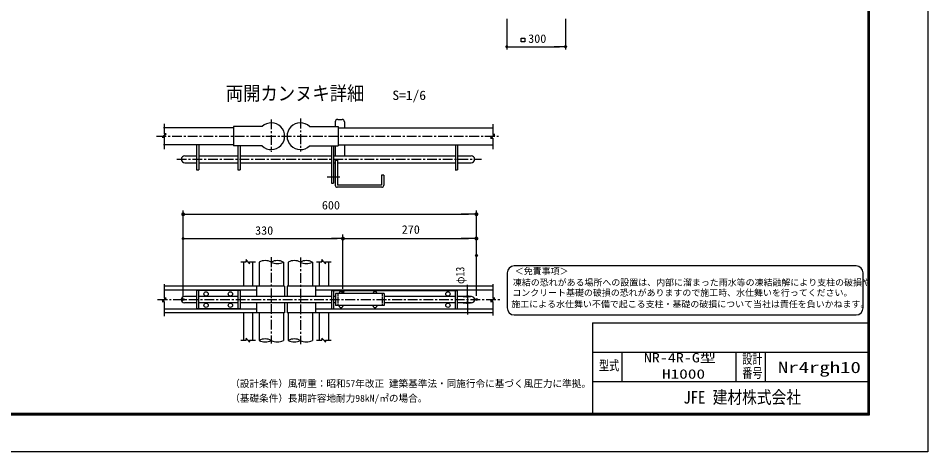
# Model space of a CAD drawing. Units: millimetres, scale not verified, with parts at other scales. Extents: x -4455 to 4455, y -3150 to 3150.
# Drawn here: x -198 to 4455, y -3150 to -933 of the extents above; entities that cross this region are included whole.
import ezdxf
from ezdxf.enums import TextEntityAlignment as Align

# ---------------------------------------------------------------- set-up
doc = ezdxf.new("R2010")
doc.units = ezdxf.units.MM
doc.header["$LTSCALE"] = 20
doc.header["$PDMODE"] = 32
doc.header["$PDSIZE"] = 10
doc.linetypes.add('USER2', pattern=[0.375, 0.25, -0.125])
doc.linetypes.add('USER5', pattern=[4, 2.5, -0.5, 0.5, -0.5])
for name, color, linetype, lineweight in [('0-5_5寸法', 1, 'Continuous', 25), ('0-6_SUNPOU', 1, 'Continuous', 25), ('0-8_1', 7, 'Continuous', 25), ('0-A_0', 4, 'Continuous', 25), ('0-B_KOUZOU', 1, 'USER5', 25), ('0-F_D-TTL-TXT', 2, 'Continuous', 25)]:
    doc.layers.add(name, color=color, linetype=linetype, lineweight=lineweight)
for name, color, linetype in [('0-7_DEFPOINTS', 7, 'Continuous'), ('0-C_7詳細', 7, 'Continuous'), ('0-E_WAKU', 7, 'Continuous')]:
    doc.layers.add(name, color=color, linetype=linetype)
doc.styles.add('ＭＳ ゴシック', font='')
doc.styles.get('ＭＳ ゴシック').set_extended_font_data('MS Gothic')

# ---------------------------------------------------------------- blocks, each defined once
blk = doc.blocks.new('M1')
at = {"layer": '0-6_SUNPOU'}
blk.add_line((-5, 0), (-38.58, 0), dxfattribs=at)
for points in [[(0, 0), (-5, 0), (-4.96, 0.63)], [(0, 0), (-4.96, -0.63), (-5, 0)], [(0, 0), (-4.96, 0.63), (-4.84, 1.24)], [(0, 0), (-4.84, -1.24), (-4.96, -0.63)], [(0, 0), (-4.84, 1.24), (-4.65, 1.84)], [(0, 0), (-4.65, -1.84), (-4.84, -1.24)], [(0, 0), (-4.65, 1.84), (-4.38, 2.41)], [(0, 0), (-4.38, -2.41), (-4.65, -1.84)], [(0, 0), (-4.38, 2.41), (-4.05, 2.94)], [(0, 0), (-4.05, -2.94), (-4.38, -2.41)], [(0, 0), (-4.05, 2.94), (-3.64, 3.42)], [(0, 0), (-3.64, -3.42), (-4.05, -2.94)], [(0, 0), (-3.64, 3.42), (-3.19, 3.85)], [(0, 0), (-3.19, -3.85), (-3.64, -3.42)], [(0, 0), (-3.19, 3.85), (-2.68, 4.22)], [(0, 0), (-2.68, -4.22), (-3.19, -3.85)], [(0, 0), (-2.68, 4.22), (-2.13, 4.52)], [(0, 0), (-2.13, -4.52), (-2.68, -4.22)], [(0, 0), (-2.13, 4.52), (-1.55, 4.76)], [(0, 0), (-1.55, -4.76), (-2.13, -4.52)], [(0, 0), (-1.55, 4.76), (-0.94, 4.91)], [(0, 0), (-0.94, -4.91), (-1.55, -4.76)], [(0, 0), (-0.94, 4.91), (-0.31, 4.99)], [(0, 0), (-0.31, -4.99), (-0.94, -4.91)], [(0, 0), (-0.31, 4.99), (0.31, 4.99)], [(0, 0), (0.31, -4.99), (-0.31, -4.99)], [(0, 0), (0.31, 4.99), (0.94, 4.91)], [(0, 0), (0.94, 4.91), (1.55, 4.76)], [(0, 0), (1.55, 4.76), (2.13, 4.52)], [(0, 0), (2.13, 4.52), (2.68, 4.22)], [(0, 0), (2.68, 4.22), (3.19, 3.85)], [(0, 0), (3.19, 3.85), (3.64, 3.42)], [(0, 0), (3.64, 3.42), (4.05, 2.94)], [(0, 0), (4.05, 2.94), (4.38, 2.41)], [(0, 0), (4.38, 2.41), (4.65, 1.84)], [(0, 0), (4.65, 1.84), (4.84, 1.24)], [(0, 0), (4.84, 1.24), (4.96, 0.63)], [(0, 0), (4.96, 0.63), (5, 0)], [(0, 0), (0.94, -4.91), (0.31, -4.99)], [(0, 0), (1.55, -4.76), (0.94, -4.91)], [(0, 0), (2.13, -4.52), (1.55, -4.76)], [(0, 0), (2.68, -4.22), (2.13, -4.52)], [(0, 0), (3.19, -3.85), (2.68, -4.22)], [(0, 0), (3.64, -3.42), (3.19, -3.85)], [(0, 0), (4.05, -2.94), (3.64, -3.42)], [(0, 0), (4.38, -2.41), (4.05, -2.94)], [(0, 0), (4.65, -1.84), (4.38, -2.41)], [(0, 0), (4.84, -1.24), (4.65, -1.84)], [(0, 0), (4.96, -0.63), (4.84, -1.24)], [(0, 0), (5, 0), (4.96, -0.63)]]:
    blk.add_solid(points, dxfattribs=at)

msp = doc.modelspace()

# ---------------------------------------------------------------- linework, layer by layer
at = {"layer": '0-5_5寸法'}
for p, q in [((2301.32, -936.72), (2301.32, -1093.55)), ((2601.32, -936.72), (2601.32, -1093.55)), ((2331.32, -1078.55), (2571.32, -1078.55))]:
    msp.add_line(p, q, dxfattribs=at)
at = {"layer": '0-5_5寸法', "color": 3}
msp.add_lwpolyline([(2375.28, -1035.47), (2393.5, -1035.47), (2393.5, -1054.37), (2375.28, -1054.37)], close=True, dxfattribs=at)
at = {"layer": '0-7_DEFPOINTS'}
for p in [(2601.32, -1078.55), (2146.01, -1935.47), (1463.06, -2059.64), (2146.01, -2059.64), (2146.01, -2146.87), (646.01, -2371.79), (1463.06, -2331.43), (2146.01, -2371.79)]:
    msp.add_point(p, dxfattribs=at)
at = {"layer": '0-8_1'}
for p, q in [((1050.06, -1486.66), (903.23, -1486.66)), ((903.23, -1486.66), (903.23, -1586)), ((1292.82, -1486.66), (1439.65, -1486.66)), ((1424.09, -1463.07), (1424.09, -1486.66)), ((1436.51, -1450.65), (1458.86, -1450.65)), ((1439.65, -1486.66), (1439.65, -1586)), ((1471.28, -1463.07), (1471.28, -1492.87)), ((903.22, -1492.87), (545.02, -1492.87)), ((1439.65, -1492.87), (2228.62, -1492.87)), ((903.22, -1579.79), (545.02, -1579.79)), ((713.87, -1579.79), (713.87, -1707.69)), ((726.28, -1579.79), (726.28, -1707.69)), ((1439.65, -1579.79), (2228.62, -1579.79)), ((1471.28, -1579.79), (1471.28, -1636.91)), ((2038.78, -1579.79), (2038.78, -1707.69)), ((2049.96, -1579.79), (2049.96, -1707.69)), ((1050.06, -1586), (903.23, -1586)), ((924.96, -1586), (924.96, -1707.69)), ((937.38, -1586), (937.38, -1707.69)), ((1292.82, -1586), (1439.65, -1586)), ((1404.23, -1586), (1404.23, -1775.98)), ((1415.4, -1586), (1415.4, -1775.98)), ((1424.09, -1586), (1424.09, -1636.91)), ((654.26, -1636.91), (713.87, -1636.91)), ((654.26, -1671.68), (713.87, -1671.68)), ((726.28, -1636.91), (924.96, -1636.91)), ((726.28, -1671.68), (924.96, -1671.68)), ((937.38, -1636.91), (1404.23, -1636.91)), ((937.38, -1671.68), (1404.23, -1671.68)), ((1415.4, -1636.91), (2038.78, -1636.91)), ((1415.4, -1671.68), (1424.09, -1671.68)), ((1424.09, -1659.26), (1424.09, -1787.45)), ((1424.09, -1659.26), (1435.27, -1659.26)), ((1435.27, -1659.26), (1435.27, -1784.96)), ((1435.27, -1671.68), (2038.78, -1671.68)), ((2049.96, -1636.91), (2119.49, -1636.91)), ((2049.96, -1671.68), (2119.49, -1671.68)), ((713.86, -1707.69), (726.28, -1707.69)), ((924.96, -1707.69), (937.38, -1707.69)), ((2037.54, -1707.69), (2049.96, -1707.69)), ((1447.17, -1745.23), (1383.38, -1745.23)), ((1672.44, -1735.3), (1661.26, -1735.3)), ((1661.26, -1735.3), (1661.26, -1784.96)), ((1672.44, -1735.3), (1672.44, -1787.45)), ((1404.23, -1775.98), (1415.4, -1775.98)), ((1662.5, -1797.38), (1434.03, -1797.38)), ((1660.02, -1786.21), (1436.51, -1786.21)), ((954.11, -2180.15), (954.11, -2303.49)), ((1001.3, -2180.15), (1001.3, -2303.49)), ((1034.83, -2180.15), (1034.83, -2303.49)), ((1159, -2180.15), (1159, -2303.49)), ((1183.83, -2180.15), (1183.83, -2303.49)), ((1308.01, -2180.15), (1308.01, -2303.49)), ((1341.53, -2180.15), (1341.53, -2303.49)), ((1388.72, -2180.15), (1388.72, -2303.49)), ((1004.9, -2303.49), (548.37, -2303.49)), ((1020.42, -2323.36), (548.37, -2323.36)), ((937.23, -2324.6), (713.72, -2324.6)), ((713.72, -2324.6), (713.72, -2418.97)), ((724.89, -2324.6), (724.89, -2418.97)), ((926.05, -2324.6), (926.05, -2418.97)), ((937.23, -2324.6), (937.23, -2418.97)), ((1164.71, -2303.49), (1004.9, -2303.49)), ((1020.42, -2303.49), (1020.42, -2355.64)), ((1164.71, -2303.49), (1164.71, -2355.64)), ((1337.68, -2303.49), (1178.12, -2303.49)), ((1178.12, -2303.49), (1178.12, -2355.64)), ((1322.41, -2303.49), (1322.41, -2355.64)), ((2229.21, -2323.36), (1322.41, -2323.36)), ((2229.21, -2303.49), (1337.68, -2303.49)), ((1404.11, -2324.6), (2049.81, -2324.6)), ((1404.11, -2324.6), (1404.11, -2418.97)), ((1415.29, -2324.6), (1415.29, -2418.97)), ((2038.63, -2418.97), (2038.63, -2324.6)), ((2049.81, -2418.97), (2049.81, -2324.6)), ((713.72, -2355.64), (652.87, -2355.64)), ((924.81, -2355.64), (726.13, -2355.64)), ((1404.11, -2355.64), (937.23, -2355.64)), ((1425.97, -2355.64), (1415.29, -2355.64)), ((1674.31, -2340.74), (1425.97, -2340.74)), ((1425.97, -2340.74), (1425.97, -2402.83)), ((1674.31, -2340.74), (1674.31, -2402.83)), ((2038.63, -2355.64), (1674.31, -2355.64)), ((2120.59, -2355.64), (2049.81, -2355.64)), ((713.72, -2387.93), (652.87, -2387.93)), ((937.23, -2418.97), (713.72, -2418.97)), ((924.81, -2387.93), (726.13, -2387.93)), ((1404.11, -2387.93), (937.23, -2387.93)), ((1020.42, -2387.93), (1020.42, -2440.08)), ((1164.71, -2387.93), (1164.71, -2440.08)), ((1178.12, -2387.93), (1178.12, -2440.08)), ((1322.41, -2387.93), (1322.41, -2440.08)), ((1404.11, -2418.97), (2049.81, -2418.97)), ((1425.97, -2387.93), (1415.29, -2387.93)), ((1674.31, -2402.83), (1425.97, -2402.83)), ((2038.63, -2387.93), (1674.31, -2387.93)), ((2120.59, -2387.93), (2049.81, -2387.93)), ((1020.42, -2420.21), (548.37, -2420.21)), ((1004.9, -2440.08), (548.37, -2440.08)), ((954.11, -2440.08), (954.11, -2580.57)), ((1001.3, -2440.08), (1001.3, -2580.57)), ((1164.71, -2440.08), (1004.9, -2440.08)), ((1034.83, -2440.08), (1034.83, -2580.57)), ((1159, -2440.08), (1159, -2580.57)), ((1337.69, -2440.08), (1178.12, -2440.08)), ((1183.84, -2440.08), (1183.84, -2580.57)), ((1308.01, -2440.08), (1308.01, -2580.57)), ((2229.21, -2420.21), (1322.41, -2420.21)), ((2229.21, -2440.08), (1337.69, -2440.08)), ((1341.53, -2440.08), (1341.53, -2580.57)), ((1388.72, -2440.08), (1388.72, -2580.57))]:
    msp.add_line(p, q, dxfattribs=at)
at = {"layer": '0-8_1', "color": 1}
for p, q in [((646.01, -2351.79), (646.01, -1915.47)), ((686.01, -1935.47), (2106.01, -1935.47)), ((2146.01, -2126.87), (2146.01, -1915.47)), ((646.01, -2356.79), (646.01, -2044.64)), ((1463.06, -2311.43), (1463.06, -2039.64)), ((1463.06, -2316.43), (1463.06, -2044.64)), ((2146.01, -2351.79), (2146.01, -2039.64)), ((676.01, -2059.64), (1433.06, -2059.64)), ((1503.06, -2059.64), (2106.01, -2059.64))]:
    msp.add_line(p, q, dxfattribs=at)
at = {"layer": '0-8_1', "linetype": 'USER2'}
for p, q in [((1437.24, -2340.74), (1437.24, -2402.83)), ((1663.23, -2340.74), (1663.23, -2402.83))]:
    msp.add_line(p, q, dxfattribs=at)
at = {"layer": '0-8_1'}
for centre in [(763.39, -2342.61), (887.56, -2342.61), (2000.14, -2342.61), (763.39, -2400.97), (887.56, -2400.97), (2000.14, -2400.97)]:
    msp.add_circle(centre, 11.18, dxfattribs=at)
for centre, radius, start, end in [((1096.94, -1536.33), 68.3, 226.6586, 133.3418), ((1245.94, -1536.33), 68.3, 46.65789, 313.34109), ((1436.51, -1463.07), 12.42, 90, 180), ((1458.86, -1463.07), 12.42, 0, 90), ((654.26, -1654.29), 17.38, 90, 270), ((2119.49, -1654.29), 17.38, 270, 90), ((1434.03, -1787.45), 9.93, 180, 270), ((1436.51, -1784.96), 1.24, 180, 270), ((1660.02, -1784.96), 1.24, 270, 0), ((1662.5, -1787.45), 9.93, 270, 0), ((652.87, -2371.79), 16.14, 90, 270), ((1453.78, -2342.61), 11.18, 9.59328, 170.40672), ((1627.62, -2342.61), 11.18, 9.59328, 170.40672), ((2120.59, -2371.79), 16.14, 270, 90), ((1453.78, -2400.97), 11.18, 189.59328, 350.40672), ((1627.62, -2400.97), 11.18, 189.59328, 350.40672)]:
    msp.add_arc(centre, radius, start, end, dxfattribs=at)
at = {"layer": '0-8_1', "color": 4}
for centre, start, end in [((1065.87, -2239.57), 62.41797, 117.58219), ((1127.81, -2239.57), 62.41797, 117.58219), ((1127.81, -2120.72), 242.41784, 297.58207), ((1214.91, -2239.57), 62.41797, 117.58219), ((1276.21, -2239.57), 62.41797, 117.58219), ((1276.21, -2120.72), 242.41784, 297.58207), ((1065.87, -2639.99), 62.41797, 117.58219), ((1065.87, -2521.14), 242.41784, 297.58207), ((1127.81, -2521.14), 242.41784, 297.58207), ((1214.91, -2639.99), 62.41797, 117.58219), ((1214.91, -2521.14), 242.41784, 297.58207), ((1276.21, -2521.14), 242.41784, 297.58207)]:
    msp.add_arc(centre, 67.05, start, end, dxfattribs=at)
at = {"layer": '0-A_0'}
for p, q in [((548.37, -1472.66), (548.37, -1523.53)), ((2229.21, -1474.68), (2229.21, -1527.51)), ((548.37, -1532.57), (537.98, -1541.62)), ((558.77, -1523.53), (548.37, -1523.53)), ((548.37, -1532.57), (558.77, -1523.53)), ((548.37, -1523.53), (552.33, -1523.53)), ((548.37, -1541.62), (548.37, -1602.14)), ((2229.21, -1536.55), (2218.81, -1545.59)), ((2218.81, -1545.59), (2229.21, -1545.59)), ((2229.21, -1545.59), (2225.25, -1545.59)), ((2229.21, -1545.59), (2229.21, -1602.14)), ((940.51, -2178.01), (967.73, -2178.01)), ((967.73, -2167.61), (967.73, -2178.01)), ((976.77, -2178.01), (967.73, -2167.61)), ((967.73, -2178.01), (967.73, -2174.05)), ((976.77, -2178.01), (985.81, -2188.41)), ((985.81, -2178.01), (1015.81, -2178.01)), ((1328.62, -2178.01), (1355.83, -2178.01)), ((1364.88, -2178.01), (1373.92, -2188.41)), ((1373.92, -2178.01), (1373.92, -2181.97)), ((548.37, -2293.76), (548.37, -2364.2)), ((2229.21, -2293.76), (2229.21, -2364.2)), ((548.37, -2364.2), (552.33, -2364.2)), ((2239.6, -2364.2), (2229.21, -2364.2)), ((2229.21, -2373.24), (2239.6, -2364.2)), ((2229.21, -2364.2), (2233.17, -2364.2)), ((548.37, -2373.24), (537.98, -2382.28)), ((537.98, -2382.28), (548.37, -2382.28)), ((548.37, -2382.28), (544.41, -2382.28)), ((548.37, -2382.28), (548.37, -2456.85)), ((2229.21, -2373.24), (2218.81, -2382.28)), ((2229.21, -2382.28), (2229.21, -2453.05)), ((940.51, -2579.7), (967.73, -2579.7)), ((967.73, -2579.7), (967.73, -2575.74)), ((976.77, -2579.7), (985.81, -2590.1)), ((985.81, -2579.7), (1015.81, -2579.7)), ((985.81, -2579.7), (985.81, -2583.66)), ((985.81, -2590.1), (985.81, -2579.7)), ((1328.62, -2579.7), (1355.83, -2579.7)), ((1364.88, -2579.7), (1373.92, -2590.1)), ((1373.92, -2579.7), (1403.91, -2579.7))]:
    msp.add_line(p, q, dxfattribs=at)
at = {"layer": '0-A_0', "color": 7}
for p, q in [((2739.71, -2490.06), (2739.71, -2955.06)), ((2739.71, -2490.06), (4147.32, -2490.06)), ((2739.71, -2640.06), (4147.32, -2640.06)), ((2889.71, -2640.06), (2889.71, -2790.06)), ((3472.32, -2640.06), (3472.32, -2790.06)), ((3622.32, -2640.06), (3622.32, -2790.06)), ((2739.71, -2790.06), (4147.32, -2790.06))]:
    msp.add_line(p, q, dxfattribs=at)
at = {"layer": '0-A_0', "color": 3}
msp.add_lwpolyline([(-4455.18, 3149.94), (4454.82, 3149.94), (4454.82, -3150.06), (-4455.18, -3150.06)], close=True, dxfattribs=at)
at = {"layer": '0-A_0', "color": 7}
for points in [[(-4155.18, 2962.44), (4154.82, 2962.44), (4154.82, -2962.56), (-4155.18, -2962.56)], [(-4153.3, 2960.57), (4152.95, 2960.57), (4152.95, -2960.68), (-4153.3, -2960.68)], [(-4151.43, 2958.69), (4151.07, 2958.69), (4151.07, -2958.81), (-4151.43, -2958.81)], [(-4149.55, 2956.82), (4149.2, 2956.82), (4149.2, -2956.93), (-4149.55, -2956.93)], [(-4147.68, 2954.94), (4147.32, 2954.94), (4147.32, -2955.06), (-4147.68, -2955.06)]]:
    msp.add_lwpolyline(points, close=True, dxfattribs=at)
at = {"layer": '0-A_0'}
for points in [[(2229.21, -1536.55), (2239.6, -1527.51), (2229.21, -1527.51), (2233.17, -1527.51)], [(537.98, -1541.62), (548.37, -1541.62), (544.41, -1541.62)], [(985.81, -2188.41), (985.81, -2178.01), (985.81, -2181.97)], [(1364.88, -2178.01), (1355.83, -2167.61), (1355.83, -2178.01), (1355.83, -2174.05)], [(1373.92, -2188.41), (1373.92, -2178.01), (1403.91, -2178.01)], [(548.37, -2373.24), (558.77, -2364.2), (548.37, -2364.2)], [(2218.81, -2382.28), (2229.21, -2382.28), (2225.25, -2382.28)], [(976.77, -2579.7), (967.73, -2569.3), (967.73, -2579.7)], [(1364.88, -2579.7), (1355.83, -2569.3), (1355.83, -2579.7), (1355.83, -2575.74)], [(1373.92, -2590.1), (1373.92, -2579.7), (1373.92, -2583.66)]]:
    msp.add_lwpolyline(points, dxfattribs=at)
at = {"layer": '0-B_KOUZOU'}
for p, q in [((1096.84, -1450.4), (1096.84, -1616.31)), ((1245.56, -1446.35), (1245.56, -1614.28)), ((509.82, -1536.38), (2269.66, -1536.38)), ((613.76, -1654.29), (2172.45, -1654.29)), ((1096.84, -2155.15), (1096.84, -2596.23)), ((1245.56, -2156.49), (1245.56, -2600.25)), ((515.49, -2371.12), (2273.99, -2371.12))]:
    msp.add_line(p, q, dxfattribs=at)
at = {"layer": '0-B_KOUZOU', "linetype": 'Continuous'}
for p, q in [((2100.05, -2325.64), (2100.05, -2295.64)), ((2079.06, -2355.64), (2115.05, -2355.64)), ((2100.05, -2355.64), (2100.05, -2387.93)), ((2079.06, -2387.93), (2115.05, -2387.93)), ((2100.05, -2417.93), (2100.05, -2447.93))]:
    msp.add_line(p, q, dxfattribs=at)
at = {"layer": '0-F_D-TTL-TXT'}
for p, q in [((4088.38, -2199.92), (2339.67, -2199.92)), ((2303.92, -2235.67), (2303.92, -2414.43)), ((4124.14, -2414.43), (4124.14, -2235.67)), ((2339.67, -2450.19), (4088.38, -2450.19))]:
    msp.add_line(p, q, dxfattribs=at)
for centre, start, end in [((2339.67, -2235.67), 90, 180), ((4088.38, -2235.67), 0, 90), ((2339.67, -2414.43), 180, 270), ((4088.38, -2414.43), 270, 0)]:
    msp.add_arc(centre, 35.75, start, end, dxfattribs=at)

# ---------------------------------------------------------------- block references
at = {"layer": '0-5_5寸法', "xscale": 1.5, "yscale": 1.5, "rotation": 180}
msp.add_blockref('M1', (2301.32, -1078.55), dxfattribs=at)
at = {"layer": '0-5_5寸法', "xscale": 1.5, "yscale": 1.5}
msp.add_blockref('M1', (2601.32, -1078.55), dxfattribs=at)
at = {"layer": '0-8_1', "rotation": 180}
for p, xscale, yscale in [((646.01, -1935.47), 2, 2), ((646.01, -2059.64), 1.5, 1.5), ((1463.06, -2059.64), 2, 2)]:
    msp.add_blockref('M1', p, dxfattribs=dict(at, xscale=xscale, yscale=yscale))
at = {"layer": '0-8_1'}
for p, xscale, yscale in [((2146.01, -1935.47), 2, 2), ((1463.06, -2059.64), 1.5, 1.5), ((2146.01, -2059.64), 2, 2)]:
    msp.add_blockref('M1', p, dxfattribs=dict(at, xscale=xscale, yscale=yscale))
at = {"layer": '0-B_KOUZOU', "xscale": 1.5, "yscale": 1.5}
for p, rotation in [((2100.05, -2355.64), 270), ((2100.05, -2387.93), 90)]:
    msp.add_blockref('M1', p, dxfattribs=dict(at, rotation=rotation))

# ---------------------------------------------------------------- texts
at = {"layer": '0-5_5寸法', "color": 3, "style": 'ＭＳ ゴシック', "width": 1.05}
msp.add_text('300', height=43.26, dxfattribs=at).set_placement((2410.82, -1071.88), align=Align.BOTTOM_LEFT)
at = {"layer": '0-8_1', "color": 3, "style": 'ＭＳ ゴシック', "width": 1.05}
for s, p in [('600', (1355.51, -1923.8)), ('330', (1014.03, -2052.97)), ('270', (1764.03, -2047.97))]:
    msp.add_text(s, height=43.26, dxfattribs=at).set_placement(p, align=Align.BOTTOM_LEFT)
at = {"layer": '0-A_0', "color": 3, "style": 'ＭＳ ゴシック', "width": 0.85}
msp.add_text('φ13', height=43.26, rotation=90, dxfattribs=at).set_placement((2097.48, -2292), align=Align.BOTTOM_LEFT)
at = {"layer": '0-A_0', "color": 7, "style": 'ＭＳ ゴシック'}
for s, height, width, p in [('設計', 50.44, 0.75, (3505.75, -2715.21)), ('型式', 50.44, 0.75, (2773.14, -2748.95)), ('番号', 50.44, 0.75, (3505.75, -2787.21)), ('JFE 建材株式会社', 64.94, 0.85, (3204.4, -2922.9))]:
    msp.add_text(s, height=height, dxfattribs=dict(at, width=width)).set_placement(p, align=Align.BOTTOM_LEFT)
at = {"layer": '0-C_7詳細', "style": 'ＭＳ ゴシック', "width": 0.9}
msp.add_text('両開カンヌキ詳細', height=72.14, dxfattribs=at).set_placement((864.41, -1374.67), align=Align.BOTTOM_LEFT)
at = {"layer": '0-C_7詳細', "color": 3, "style": 'ＭＳ ゴシック', "width": 1.05}
msp.add_text('S=1/6', height=48.09, dxfattribs=at).set_placement((1716.48, -1365.63), align=Align.BOTTOM_LEFT)
at = {"layer": '0-E_WAKU', "style": 'ＭＳ ゴシック'}
for s, height, width, p in [('NR-4R-G型', 48.11, 1.25, (3002.52, -2707.44)), ('Nr4rgh10', 57.73, 1.35, (3688.19, -2764.67)), ('H1000', 48.11, 1.35, (3094.77, -2790.77))]:
    msp.add_text(s, height=height, dxfattribs=dict(at, width=width)).set_placement(p, align=Align.BOTTOM_LEFT)
at = {"layer": '0-F_D-TTL-TXT', "color": 7, "style": 'ＭＳ ゴシック'}
for s, height, p in [('＜免責事項＞ \u3000\u3000', 32.7, (2342.32, -2252.96)), ('凍結の恐れがある場所への設置は、内部に溜まった雨水等の凍結融解により支柱の破損や', 32.7, (2332.65, -2310.52)), ('コンクリート基礎の破損の恐れがありますので施工時、水仕舞いを行ってください。', 32.7, (2329.71, -2363.02)), ('施工による水仕舞い不備で起こる支柱・基礎の破損について当社は責任を負いかねます。 ', 32.7, (2324.71, -2421.29)), ('（設計条件）風荷重：昭和57年改正 建築基準法・同施行令に基づく風圧力に準拠。', 36.08, (886.76, -2830.26)), ('（基礎条件）長期許容地耐力98kN/㎡の場合。', 36.08, (886.76, -2905.26))]:
    msp.add_text(s, height=height, dxfattribs=at).set_placement(p, align=Align.BOTTOM_LEFT)

doc.saveas('drawing.dxf')
